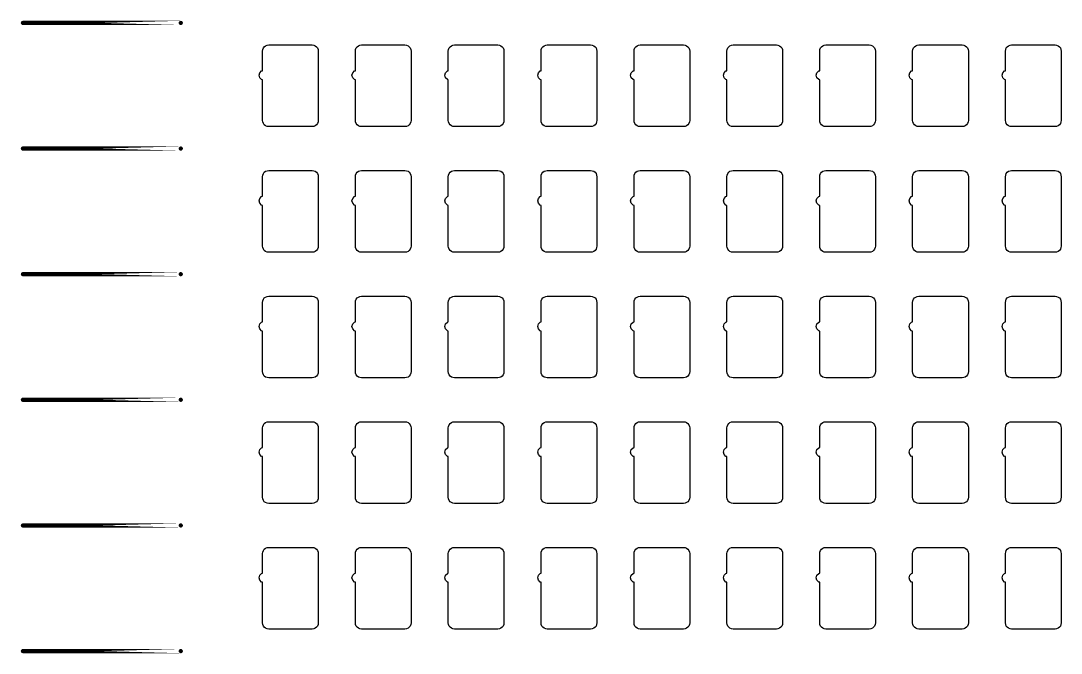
# Model space of a CAD drawing. Extents: x 11 to 212, y 11 to 212.
# Drawn here: x 46.96 to 66.73, y 61.01 to 73.03 of the extents above; entities that cross this region are included whole.
import ezdxf

# ---------------------------------------------------------------- set-up
doc = ezdxf.new("R2010")
doc.units = 0
doc.layers.get('0').update_dxf_attribs({"linetype": 'continuous'})
doc.layers.add('C2', color=7, linetype='continuous')

# ---------------------------------------------------------------- blocks, each defined once
blk = doc.blocks.new('cutlineendpoint')
at = {"const_width": 0.04}
blk.add_lwpolyline([(-0.02, 0, 1), (0.02, 0, 1)], format="xyb", close=True, dxfattribs=at)

msp = doc.modelspace()

# ---------------------------------------------------------------- linework, layer by layer
at = {"layer": 'C2', "const_width": 0.08}
for points in [[(50, 72.988), (47, 72.988)], [(50, 70.6), (47, 70.6)], [(50, 68.212), (47, 68.212)], [(50, 65.824), (47, 65.824)], [(50, 63.435), (47, 63.435)], [(50, 61.047), (47, 61.047)]]:
    msp.add_lwpolyline(points, close=True, dxfattribs=at)
at = {"layer": 'C2'}
for points in [[(52.494, 72.571), (52.525, 72.567), (52.553, 72.555), (52.577, 72.536), (52.596, 72.512), (52.608, 72.483), (52.612, 72.453), (52.612, 71.135), (52.608, 71.105), (52.596, 71.076), (52.577, 71.052), (52.553, 71.033), (52.525, 71.022), (52.494, 71.018), (51.671, 71.018), (51.64, 71.022), (51.612, 71.033), (51.587, 71.052), (51.569, 71.076), (51.557, 71.105), (51.553, 71.135), (51.553, 71.908), (51.535, 71.913), (51.501, 71.947), (51.488, 71.994), (51.501, 72.041), (51.535, 72.076), (51.553, 72.08), (51.553, 72.453), (51.557, 72.483), (51.569, 72.512), (51.587, 72.536), (51.612, 72.555), (51.64, 72.567), (51.671, 72.571)], [(54.259, 72.571), (54.289, 72.567), (54.318, 72.555), (54.342, 72.536), (54.361, 72.512), (54.372, 72.483), (54.376, 72.453), (54.376, 71.135), (54.372, 71.105), (54.361, 71.076), (54.342, 71.052), (54.318, 71.033), (54.289, 71.022), (54.259, 71.018), (53.435, 71.018), (53.405, 71.022), (53.376, 71.033), (53.352, 71.052), (53.333, 71.076), (53.322, 71.105), (53.318, 71.135), (53.318, 71.908), (53.3, 71.913), (53.266, 71.947), (53.253, 71.994), (53.266, 72.041), (53.3, 72.076), (53.318, 72.08), (53.318, 72.453), (53.322, 72.483), (53.333, 72.512), (53.352, 72.536), (53.376, 72.555), (53.405, 72.567), (53.435, 72.571)], [(56.024, 72.571), (56.054, 72.567), (56.082, 72.555), (56.107, 72.536), (56.125, 72.512), (56.137, 72.483), (56.141, 72.453), (56.141, 71.135), (56.137, 71.105), (56.125, 71.076), (56.107, 71.052), (56.082, 71.033), (56.054, 71.022), (56.024, 71.018), (55.2, 71.018), (55.17, 71.022), (55.141, 71.033), (55.117, 71.052), (55.098, 71.076), (55.086, 71.105), (55.082, 71.135), (55.082, 71.908), (55.065, 71.913), (55.03, 71.947), (55.018, 71.994), (55.03, 72.041), (55.065, 72.076), (55.082, 72.08), (55.082, 72.453), (55.086, 72.483), (55.098, 72.512), (55.117, 72.536), (55.141, 72.555), (55.17, 72.567), (55.2, 72.571)], [(57.788, 72.571), (57.819, 72.567), (57.847, 72.555), (57.871, 72.536), (57.89, 72.512), (57.902, 72.483), (57.906, 72.453), (57.906, 71.135), (57.902, 71.105), (57.89, 71.076), (57.871, 71.052), (57.847, 71.033), (57.819, 71.022), (57.788, 71.018), (56.965, 71.018), (56.934, 71.022), (56.906, 71.033), (56.882, 71.052), (56.863, 71.076), (56.851, 71.105), (56.847, 71.135), (56.847, 71.908), (56.829, 71.913), (56.795, 71.947), (56.782, 71.994), (56.795, 72.041), (56.829, 72.076), (56.847, 72.08), (56.847, 72.453), (56.851, 72.483), (56.863, 72.512), (56.882, 72.536), (56.906, 72.555), (56.934, 72.567), (56.965, 72.571)], [(59.553, 72.571), (59.583, 72.567), (59.612, 72.555), (59.636, 72.536), (59.655, 72.512), (59.667, 72.483), (59.671, 72.453), (59.671, 71.135), (59.667, 71.105), (59.655, 71.076), (59.636, 71.052), (59.612, 71.033), (59.583, 71.022), (59.553, 71.018), (58.729, 71.018), (58.699, 71.022), (58.671, 71.033), (58.646, 71.052), (58.628, 71.076), (58.616, 71.105), (58.612, 71.135), (58.612, 71.908), (58.594, 71.913), (58.56, 71.947), (58.547, 71.994), (58.56, 72.041), (58.594, 72.076), (58.612, 72.08), (58.612, 72.453), (58.616, 72.483), (58.628, 72.512), (58.646, 72.536), (58.671, 72.555), (58.699, 72.567), (58.729, 72.571)], [(61.318, 72.571), (61.348, 72.567), (61.376, 72.555), (61.401, 72.536), (61.42, 72.512), (61.431, 72.483), (61.435, 72.453), (61.435, 71.135), (61.431, 71.105), (61.42, 71.076), (61.401, 71.052), (61.376, 71.033), (61.348, 71.022), (61.318, 71.018), (60.494, 71.018), (60.464, 71.022), (60.435, 71.033), (60.411, 71.052), (60.392, 71.076), (60.38, 71.105), (60.376, 71.135), (60.376, 71.908), (60.359, 71.913), (60.324, 71.947), (60.312, 71.994), (60.324, 72.041), (60.359, 72.076), (60.376, 72.08), (60.376, 72.453), (60.38, 72.483), (60.392, 72.512), (60.411, 72.536), (60.435, 72.555), (60.464, 72.567), (60.494, 72.571)], [(63.082, 72.571), (63.113, 72.567), (63.141, 72.555), (63.166, 72.536), (63.184, 72.512), (63.196, 72.483), (63.2, 72.453), (63.2, 71.135), (63.196, 71.105), (63.184, 71.076), (63.166, 71.052), (63.141, 71.033), (63.113, 71.022), (63.082, 71.018), (62.259, 71.018), (62.228, 71.022), (62.2, 71.033), (62.176, 71.052), (62.157, 71.076), (62.145, 71.105), (62.141, 71.135), (62.141, 71.908), (62.124, 71.913), (62.089, 71.947), (62.076, 71.994), (62.089, 72.041), (62.124, 72.076), (62.141, 72.08), (62.141, 72.453), (62.145, 72.483), (62.157, 72.512), (62.176, 72.536), (62.2, 72.555), (62.228, 72.567), (62.259, 72.571)], [(64.847, 72.571), (64.878, 72.567), (64.906, 72.555), (64.93, 72.536), (64.949, 72.512), (64.961, 72.483), (64.965, 72.453), (64.965, 71.135), (64.961, 71.105), (64.949, 71.076), (64.93, 71.052), (64.906, 71.033), (64.878, 71.022), (64.847, 71.018), (64.024, 71.018), (63.993, 71.022), (63.965, 71.033), (63.94, 71.052), (63.922, 71.076), (63.91, 71.105), (63.906, 71.135), (63.906, 71.908), (63.888, 71.913), (63.854, 71.947), (63.841, 71.994), (63.854, 72.041), (63.888, 72.076), (63.906, 72.08), (63.906, 72.453), (63.91, 72.483), (63.922, 72.512), (63.94, 72.536), (63.965, 72.555), (63.993, 72.567), (64.024, 72.571)], [(66.612, 72.571), (66.642, 72.567), (66.671, 72.555), (66.695, 72.536), (66.714, 72.512), (66.725, 72.483), (66.729, 72.453), (66.729, 71.135), (66.725, 71.105), (66.714, 71.076), (66.695, 71.052), (66.671, 71.033), (66.642, 71.022), (66.612, 71.018), (65.788, 71.018), (65.758, 71.022), (65.729, 71.033), (65.705, 71.052), (65.686, 71.076), (65.675, 71.105), (65.671, 71.135), (65.671, 71.908), (65.653, 71.913), (65.618, 71.947), (65.606, 71.994), (65.618, 72.041), (65.653, 72.076), (65.671, 72.08), (65.671, 72.453), (65.675, 72.483), (65.686, 72.512), (65.705, 72.536), (65.729, 72.555), (65.758, 72.567), (65.788, 72.571)], [(52.494, 70.182), (52.525, 70.178), (52.553, 70.167), (52.577, 70.148), (52.596, 70.124), (52.608, 70.095), (52.612, 70.065), (52.612, 68.747), (52.608, 68.717), (52.596, 68.688), (52.577, 68.664), (52.553, 68.645), (52.525, 68.633), (52.494, 68.629), (51.671, 68.629), (51.64, 68.633), (51.612, 68.645), (51.587, 68.664), (51.569, 68.688), (51.557, 68.717), (51.553, 68.747), (51.553, 69.52), (51.535, 69.524), (51.501, 69.559), (51.488, 69.606), (51.501, 69.653), (51.535, 69.687), (51.553, 69.692), (51.553, 70.065), (51.557, 70.095), (51.569, 70.124), (51.587, 70.148), (51.612, 70.167), (51.64, 70.178), (51.671, 70.182)], [(54.259, 70.182), (54.289, 70.178), (54.318, 70.167), (54.342, 70.148), (54.361, 70.124), (54.372, 70.095), (54.376, 70.065), (54.376, 68.747), (54.372, 68.717), (54.361, 68.688), (54.342, 68.664), (54.318, 68.645), (54.289, 68.633), (54.259, 68.629), (53.435, 68.629), (53.405, 68.633), (53.376, 68.645), (53.352, 68.664), (53.333, 68.688), (53.322, 68.717), (53.318, 68.747), (53.318, 69.52), (53.3, 69.524), (53.266, 69.559), (53.253, 69.606), (53.266, 69.653), (53.3, 69.687), (53.318, 69.692), (53.318, 70.065), (53.322, 70.095), (53.333, 70.124), (53.352, 70.148), (53.376, 70.167), (53.405, 70.178), (53.435, 70.182)], [(56.024, 70.182), (56.054, 70.178), (56.082, 70.167), (56.107, 70.148), (56.125, 70.124), (56.137, 70.095), (56.141, 70.065), (56.141, 68.747), (56.137, 68.717), (56.125, 68.688), (56.107, 68.664), (56.082, 68.645), (56.054, 68.633), (56.024, 68.629), (55.2, 68.629), (55.17, 68.633), (55.141, 68.645), (55.117, 68.664), (55.098, 68.688), (55.086, 68.717), (55.082, 68.747), (55.082, 69.52), (55.065, 69.524), (55.03, 69.559), (55.018, 69.606), (55.03, 69.653), (55.065, 69.687), (55.082, 69.692), (55.082, 70.065), (55.086, 70.095), (55.098, 70.124), (55.117, 70.148), (55.141, 70.167), (55.17, 70.178), (55.2, 70.182)], [(57.788, 70.182), (57.819, 70.178), (57.847, 70.167), (57.871, 70.148), (57.89, 70.124), (57.902, 70.095), (57.906, 70.065), (57.906, 68.747), (57.902, 68.717), (57.89, 68.688), (57.871, 68.664), (57.847, 68.645), (57.819, 68.633), (57.788, 68.629), (56.965, 68.629), (56.934, 68.633), (56.906, 68.645), (56.882, 68.664), (56.863, 68.688), (56.851, 68.717), (56.847, 68.747), (56.847, 69.52), (56.829, 69.524), (56.795, 69.559), (56.782, 69.606), (56.795, 69.653), (56.829, 69.687), (56.847, 69.692), (56.847, 70.065), (56.851, 70.095), (56.863, 70.124), (56.882, 70.148), (56.906, 70.167), (56.934, 70.178), (56.965, 70.182)], [(59.553, 70.182), (59.583, 70.178), (59.612, 70.167), (59.636, 70.148), (59.655, 70.124), (59.667, 70.095), (59.671, 70.065), (59.671, 68.747), (59.667, 68.717), (59.655, 68.688), (59.636, 68.664), (59.612, 68.645), (59.583, 68.633), (59.553, 68.629), (58.729, 68.629), (58.699, 68.633), (58.671, 68.645), (58.646, 68.664), (58.628, 68.688), (58.616, 68.717), (58.612, 68.747), (58.612, 69.52), (58.594, 69.524), (58.56, 69.559), (58.547, 69.606), (58.56, 69.653), (58.594, 69.687), (58.612, 69.692), (58.612, 70.065), (58.616, 70.095), (58.628, 70.124), (58.646, 70.148), (58.671, 70.167), (58.699, 70.178), (58.729, 70.182)], [(61.318, 70.182), (61.348, 70.178), (61.376, 70.167), (61.401, 70.148), (61.42, 70.124), (61.431, 70.095), (61.435, 70.065), (61.435, 68.747), (61.431, 68.717), (61.42, 68.688), (61.401, 68.664), (61.376, 68.645), (61.348, 68.633), (61.318, 68.629), (60.494, 68.629), (60.464, 68.633), (60.435, 68.645), (60.411, 68.664), (60.392, 68.688), (60.38, 68.717), (60.376, 68.747), (60.376, 69.52), (60.359, 69.524), (60.324, 69.559), (60.312, 69.606), (60.324, 69.653), (60.359, 69.687), (60.376, 69.692), (60.376, 70.065), (60.38, 70.095), (60.392, 70.124), (60.411, 70.148), (60.435, 70.167), (60.464, 70.178), (60.494, 70.182)], [(63.082, 70.182), (63.113, 70.178), (63.141, 70.167), (63.166, 70.148), (63.184, 70.124), (63.196, 70.095), (63.2, 70.065), (63.2, 68.747), (63.196, 68.717), (63.184, 68.688), (63.166, 68.664), (63.141, 68.645), (63.113, 68.633), (63.082, 68.629), (62.259, 68.629), (62.228, 68.633), (62.2, 68.645), (62.176, 68.664), (62.157, 68.688), (62.145, 68.717), (62.141, 68.747), (62.141, 69.52), (62.124, 69.524), (62.089, 69.559), (62.076, 69.606), (62.089, 69.653), (62.124, 69.687), (62.141, 69.692), (62.141, 70.065), (62.145, 70.095), (62.157, 70.124), (62.176, 70.148), (62.2, 70.167), (62.228, 70.178), (62.259, 70.182)], [(64.847, 70.182), (64.878, 70.178), (64.906, 70.167), (64.93, 70.148), (64.949, 70.124), (64.961, 70.095), (64.965, 70.065), (64.965, 68.747), (64.961, 68.717), (64.949, 68.688), (64.93, 68.664), (64.906, 68.645), (64.878, 68.633), (64.847, 68.629), (64.024, 68.629), (63.993, 68.633), (63.965, 68.645), (63.94, 68.664), (63.922, 68.688), (63.91, 68.717), (63.906, 68.747), (63.906, 69.52), (63.888, 69.524), (63.854, 69.559), (63.841, 69.606), (63.854, 69.653), (63.888, 69.687), (63.906, 69.692), (63.906, 70.065), (63.91, 70.095), (63.922, 70.124), (63.94, 70.148), (63.965, 70.167), (63.993, 70.178), (64.024, 70.182)], [(66.612, 70.182), (66.642, 70.178), (66.671, 70.167), (66.695, 70.148), (66.714, 70.124), (66.725, 70.095), (66.729, 70.065), (66.729, 68.747), (66.725, 68.717), (66.714, 68.688), (66.695, 68.664), (66.671, 68.645), (66.642, 68.633), (66.612, 68.629), (65.788, 68.629), (65.758, 68.633), (65.729, 68.645), (65.705, 68.664), (65.686, 68.688), (65.675, 68.717), (65.671, 68.747), (65.671, 69.52), (65.653, 69.524), (65.618, 69.559), (65.606, 69.606), (65.618, 69.653), (65.653, 69.687), (65.671, 69.692), (65.671, 70.065), (65.675, 70.095), (65.686, 70.124), (65.705, 70.148), (65.729, 70.167), (65.758, 70.178), (65.788, 70.182)], [(52.494, 67.794), (52.525, 67.79), (52.553, 67.778), (52.577, 67.76), (52.596, 67.735), (52.608, 67.707), (52.612, 67.676), (52.612, 66.359), (52.608, 66.328), (52.596, 66.3), (52.577, 66.276), (52.553, 66.257), (52.525, 66.245), (52.494, 66.241), (51.671, 66.241), (51.64, 66.245), (51.612, 66.257), (51.587, 66.276), (51.569, 66.3), (51.557, 66.328), (51.553, 66.359), (51.553, 67.131), (51.535, 67.136), (51.501, 67.171), (51.488, 67.218), (51.501, 67.265), (51.535, 67.299), (51.553, 67.304), (51.553, 67.676), (51.557, 67.707), (51.569, 67.735), (51.587, 67.76), (51.612, 67.778), (51.64, 67.79), (51.671, 67.794)], [(54.259, 67.794), (54.289, 67.79), (54.318, 67.778), (54.342, 67.76), (54.361, 67.735), (54.372, 67.707), (54.376, 67.676), (54.376, 66.359), (54.372, 66.328), (54.361, 66.3), (54.342, 66.276), (54.318, 66.257), (54.289, 66.245), (54.259, 66.241), (53.435, 66.241), (53.405, 66.245), (53.376, 66.257), (53.352, 66.276), (53.333, 66.3), (53.322, 66.328), (53.318, 66.359), (53.318, 67.131), (53.3, 67.136), (53.266, 67.171), (53.253, 67.218), (53.266, 67.265), (53.3, 67.299), (53.318, 67.304), (53.318, 67.676), (53.322, 67.707), (53.333, 67.735), (53.352, 67.76), (53.376, 67.778), (53.405, 67.79), (53.435, 67.794)], [(56.024, 67.794), (56.054, 67.79), (56.082, 67.778), (56.107, 67.76), (56.125, 67.735), (56.137, 67.707), (56.141, 67.676), (56.141, 66.359), (56.137, 66.328), (56.125, 66.3), (56.107, 66.276), (56.082, 66.257), (56.054, 66.245), (56.024, 66.241), (55.2, 66.241), (55.17, 66.245), (55.141, 66.257), (55.117, 66.276), (55.098, 66.3), (55.086, 66.328), (55.082, 66.359), (55.082, 67.131), (55.065, 67.136), (55.03, 67.171), (55.018, 67.218), (55.03, 67.265), (55.065, 67.299), (55.082, 67.304), (55.082, 67.676), (55.086, 67.707), (55.098, 67.735), (55.117, 67.76), (55.141, 67.778), (55.17, 67.79), (55.2, 67.794)], [(57.788, 67.794), (57.819, 67.79), (57.847, 67.778), (57.871, 67.76), (57.89, 67.735), (57.902, 67.707), (57.906, 67.676), (57.906, 66.359), (57.902, 66.328), (57.89, 66.3), (57.871, 66.276), (57.847, 66.257), (57.819, 66.245), (57.788, 66.241), (56.965, 66.241), (56.934, 66.245), (56.906, 66.257), (56.882, 66.276), (56.863, 66.3), (56.851, 66.328), (56.847, 66.359), (56.847, 67.131), (56.829, 67.136), (56.795, 67.171), (56.782, 67.218), (56.795, 67.265), (56.829, 67.299), (56.847, 67.304), (56.847, 67.676), (56.851, 67.707), (56.863, 67.735), (56.882, 67.76), (56.906, 67.778), (56.934, 67.79), (56.965, 67.794)], [(59.553, 67.794), (59.583, 67.79), (59.612, 67.778), (59.636, 67.76), (59.655, 67.735), (59.667, 67.707), (59.671, 67.676), (59.671, 66.359), (59.667, 66.328), (59.655, 66.3), (59.636, 66.276), (59.612, 66.257), (59.583, 66.245), (59.553, 66.241), (58.729, 66.241), (58.699, 66.245), (58.671, 66.257), (58.646, 66.276), (58.628, 66.3), (58.616, 66.328), (58.612, 66.359), (58.612, 67.131), (58.594, 67.136), (58.56, 67.171), (58.547, 67.218), (58.56, 67.265), (58.594, 67.299), (58.612, 67.304), (58.612, 67.676), (58.616, 67.707), (58.628, 67.735), (58.646, 67.76), (58.671, 67.778), (58.699, 67.79), (58.729, 67.794)], [(61.318, 67.794), (61.348, 67.79), (61.376, 67.778), (61.401, 67.76), (61.42, 67.735), (61.431, 67.707), (61.435, 67.676), (61.435, 66.359), (61.431, 66.328), (61.42, 66.3), (61.401, 66.276), (61.376, 66.257), (61.348, 66.245), (61.318, 66.241), (60.494, 66.241), (60.464, 66.245), (60.435, 66.257), (60.411, 66.276), (60.392, 66.3), (60.38, 66.328), (60.376, 66.359), (60.376, 67.131), (60.359, 67.136), (60.324, 67.171), (60.312, 67.218), (60.324, 67.265), (60.359, 67.299), (60.376, 67.304), (60.376, 67.676), (60.38, 67.707), (60.392, 67.735), (60.411, 67.76), (60.435, 67.778), (60.464, 67.79), (60.494, 67.794)], [(63.082, 67.794), (63.113, 67.79), (63.141, 67.778), (63.166, 67.76), (63.184, 67.735), (63.196, 67.707), (63.2, 67.676), (63.2, 66.359), (63.196, 66.328), (63.184, 66.3), (63.166, 66.276), (63.141, 66.257), (63.113, 66.245), (63.082, 66.241), (62.259, 66.241), (62.228, 66.245), (62.2, 66.257), (62.176, 66.276), (62.157, 66.3), (62.145, 66.328), (62.141, 66.359), (62.141, 67.131), (62.124, 67.136), (62.089, 67.171), (62.076, 67.218), (62.089, 67.265), (62.124, 67.299), (62.141, 67.304), (62.141, 67.676), (62.145, 67.707), (62.157, 67.735), (62.176, 67.76), (62.2, 67.778), (62.228, 67.79), (62.259, 67.794)], [(64.847, 67.794), (64.878, 67.79), (64.906, 67.778), (64.93, 67.76), (64.949, 67.735), (64.961, 67.707), (64.965, 67.676), (64.965, 66.359), (64.961, 66.328), (64.949, 66.3), (64.93, 66.276), (64.906, 66.257), (64.878, 66.245), (64.847, 66.241), (64.024, 66.241), (63.993, 66.245), (63.965, 66.257), (63.94, 66.276), (63.922, 66.3), (63.91, 66.328), (63.906, 66.359), (63.906, 67.131), (63.888, 67.136), (63.854, 67.171), (63.841, 67.218), (63.854, 67.265), (63.888, 67.299), (63.906, 67.304), (63.906, 67.676), (63.91, 67.707), (63.922, 67.735), (63.94, 67.76), (63.965, 67.778), (63.993, 67.79), (64.024, 67.794)], [(66.612, 67.794), (66.642, 67.79), (66.671, 67.778), (66.695, 67.76), (66.714, 67.735), (66.725, 67.707), (66.729, 67.676), (66.729, 66.359), (66.725, 66.328), (66.714, 66.3), (66.695, 66.276), (66.671, 66.257), (66.642, 66.245), (66.612, 66.241), (65.788, 66.241), (65.758, 66.245), (65.729, 66.257), (65.705, 66.276), (65.686, 66.3), (65.675, 66.328), (65.671, 66.359), (65.671, 67.131), (65.653, 67.136), (65.618, 67.171), (65.606, 67.218), (65.618, 67.265), (65.653, 67.299), (65.671, 67.304), (65.671, 67.676), (65.675, 67.707), (65.686, 67.735), (65.705, 67.76), (65.729, 67.778), (65.758, 67.79), (65.788, 67.794)], [(52.494, 65.406), (52.525, 65.402), (52.553, 65.39), (52.577, 65.371), (52.596, 65.347), (52.608, 65.319), (52.612, 65.288), (52.612, 63.971), (52.608, 63.94), (52.596, 63.912), (52.577, 63.887), (52.553, 63.869), (52.525, 63.857), (52.494, 63.853), (51.671, 63.853), (51.64, 63.857), (51.612, 63.869), (51.587, 63.887), (51.569, 63.912), (51.557, 63.94), (51.553, 63.971), (51.553, 64.743), (51.535, 64.748), (51.501, 64.782), (51.488, 64.829), (51.501, 64.876), (51.535, 64.911), (51.553, 64.916), (51.553, 65.288), (51.557, 65.319), (51.569, 65.347), (51.587, 65.371), (51.612, 65.39), (51.64, 65.402), (51.671, 65.406)], [(54.259, 65.406), (54.289, 65.402), (54.318, 65.39), (54.342, 65.371), (54.361, 65.347), (54.372, 65.319), (54.376, 65.288), (54.376, 63.971), (54.372, 63.94), (54.361, 63.912), (54.342, 63.887), (54.318, 63.869), (54.289, 63.857), (54.259, 63.853), (53.435, 63.853), (53.405, 63.857), (53.376, 63.869), (53.352, 63.887), (53.333, 63.912), (53.322, 63.94), (53.318, 63.971), (53.318, 64.743), (53.3, 64.748), (53.266, 64.782), (53.253, 64.829), (53.266, 64.876), (53.3, 64.911), (53.318, 64.916), (53.318, 65.288), (53.322, 65.319), (53.333, 65.347), (53.352, 65.371), (53.376, 65.39), (53.405, 65.402), (53.435, 65.406)], [(56.024, 65.406), (56.054, 65.402), (56.082, 65.39), (56.107, 65.371), (56.125, 65.347), (56.137, 65.319), (56.141, 65.288), (56.141, 63.971), (56.137, 63.94), (56.125, 63.912), (56.107, 63.887), (56.082, 63.869), (56.054, 63.857), (56.024, 63.853), (55.2, 63.853), (55.17, 63.857), (55.141, 63.869), (55.117, 63.887), (55.098, 63.912), (55.086, 63.94), (55.082, 63.971), (55.082, 64.743), (55.065, 64.748), (55.03, 64.782), (55.018, 64.829), (55.03, 64.876), (55.065, 64.911), (55.082, 64.916), (55.082, 65.288), (55.086, 65.319), (55.098, 65.347), (55.117, 65.371), (55.141, 65.39), (55.17, 65.402), (55.2, 65.406)], [(57.788, 65.406), (57.819, 65.402), (57.847, 65.39), (57.871, 65.371), (57.89, 65.347), (57.902, 65.319), (57.906, 65.288), (57.906, 63.971), (57.902, 63.94), (57.89, 63.912), (57.871, 63.887), (57.847, 63.869), (57.819, 63.857), (57.788, 63.853), (56.965, 63.853), (56.934, 63.857), (56.906, 63.869), (56.882, 63.887), (56.863, 63.912), (56.851, 63.94), (56.847, 63.971), (56.847, 64.743), (56.829, 64.748), (56.795, 64.782), (56.782, 64.829), (56.795, 64.876), (56.829, 64.911), (56.847, 64.916), (56.847, 65.288), (56.851, 65.319), (56.863, 65.347), (56.882, 65.371), (56.906, 65.39), (56.934, 65.402), (56.965, 65.406)], [(59.553, 65.406), (59.583, 65.402), (59.612, 65.39), (59.636, 65.371), (59.655, 65.347), (59.667, 65.319), (59.671, 65.288), (59.671, 63.971), (59.667, 63.94), (59.655, 63.912), (59.636, 63.887), (59.612, 63.869), (59.583, 63.857), (59.553, 63.853), (58.729, 63.853), (58.699, 63.857), (58.671, 63.869), (58.646, 63.887), (58.628, 63.912), (58.616, 63.94), (58.612, 63.971), (58.612, 64.743), (58.594, 64.748), (58.56, 64.782), (58.547, 64.829), (58.56, 64.876), (58.594, 64.911), (58.612, 64.916), (58.612, 65.288), (58.616, 65.319), (58.628, 65.347), (58.646, 65.371), (58.671, 65.39), (58.699, 65.402), (58.729, 65.406)], [(61.318, 65.406), (61.348, 65.402), (61.376, 65.39), (61.401, 65.371), (61.42, 65.347), (61.431, 65.319), (61.435, 65.288), (61.435, 63.971), (61.431, 63.94), (61.42, 63.912), (61.401, 63.887), (61.376, 63.869), (61.348, 63.857), (61.318, 63.853), (60.494, 63.853), (60.464, 63.857), (60.435, 63.869), (60.411, 63.887), (60.392, 63.912), (60.38, 63.94), (60.376, 63.971), (60.376, 64.743), (60.359, 64.748), (60.324, 64.782), (60.312, 64.829), (60.324, 64.876), (60.359, 64.911), (60.376, 64.916), (60.376, 65.288), (60.38, 65.319), (60.392, 65.347), (60.411, 65.371), (60.435, 65.39), (60.464, 65.402), (60.494, 65.406)], [(63.082, 65.406), (63.113, 65.402), (63.141, 65.39), (63.166, 65.371), (63.184, 65.347), (63.196, 65.319), (63.2, 65.288), (63.2, 63.971), (63.196, 63.94), (63.184, 63.912), (63.166, 63.887), (63.141, 63.869), (63.113, 63.857), (63.082, 63.853), (62.259, 63.853), (62.228, 63.857), (62.2, 63.869), (62.176, 63.887), (62.157, 63.912), (62.145, 63.94), (62.141, 63.971), (62.141, 64.743), (62.124, 64.748), (62.089, 64.782), (62.076, 64.829), (62.089, 64.876), (62.124, 64.911), (62.141, 64.916), (62.141, 65.288), (62.145, 65.319), (62.157, 65.347), (62.176, 65.371), (62.2, 65.39), (62.228, 65.402), (62.259, 65.406)], [(64.847, 65.406), (64.878, 65.402), (64.906, 65.39), (64.93, 65.371), (64.949, 65.347), (64.961, 65.319), (64.965, 65.288), (64.965, 63.971), (64.961, 63.94), (64.949, 63.912), (64.93, 63.887), (64.906, 63.869), (64.878, 63.857), (64.847, 63.853), (64.024, 63.853), (63.993, 63.857), (63.965, 63.869), (63.94, 63.887), (63.922, 63.912), (63.91, 63.94), (63.906, 63.971), (63.906, 64.743), (63.888, 64.748), (63.854, 64.782), (63.841, 64.829), (63.854, 64.876), (63.888, 64.911), (63.906, 64.916), (63.906, 65.288), (63.91, 65.319), (63.922, 65.347), (63.94, 65.371), (63.965, 65.39), (63.993, 65.402), (64.024, 65.406)], [(66.612, 65.406), (66.642, 65.402), (66.671, 65.39), (66.695, 65.371), (66.714, 65.347), (66.725, 65.319), (66.729, 65.288), (66.729, 63.971), (66.725, 63.94), (66.714, 63.912), (66.695, 63.887), (66.671, 63.869), (66.642, 63.857), (66.612, 63.853), (65.788, 63.853), (65.758, 63.857), (65.729, 63.869), (65.705, 63.887), (65.686, 63.912), (65.675, 63.94), (65.671, 63.971), (65.671, 64.743), (65.653, 64.748), (65.618, 64.782), (65.606, 64.829), (65.618, 64.876), (65.653, 64.911), (65.671, 64.916), (65.671, 65.288), (65.675, 65.319), (65.686, 65.347), (65.705, 65.371), (65.729, 65.39), (65.758, 65.402), (65.788, 65.406)], [(52.494, 63.018), (52.525, 63.014), (52.553, 63.002), (52.577, 62.983), (52.596, 62.959), (52.608, 62.93), (52.612, 62.9), (52.612, 61.582), (52.608, 61.552), (52.596, 61.524), (52.577, 61.499), (52.553, 61.48), (52.525, 61.469), (52.494, 61.465), (51.671, 61.465), (51.64, 61.469), (51.612, 61.48), (51.587, 61.499), (51.569, 61.524), (51.557, 61.552), (51.553, 61.582), (51.553, 62.355), (51.535, 62.36), (51.501, 62.394), (51.488, 62.441), (51.501, 62.488), (51.535, 62.523), (51.553, 62.527), (51.553, 62.9), (51.557, 62.93), (51.569, 62.959), (51.587, 62.983), (51.612, 63.002), (51.64, 63.014), (51.671, 63.018)], [(54.259, 63.018), (54.289, 63.014), (54.318, 63.002), (54.342, 62.983), (54.361, 62.959), (54.372, 62.93), (54.376, 62.9), (54.376, 61.582), (54.372, 61.552), (54.361, 61.524), (54.342, 61.499), (54.318, 61.48), (54.289, 61.469), (54.259, 61.465), (53.435, 61.465), (53.405, 61.469), (53.376, 61.48), (53.352, 61.499), (53.333, 61.524), (53.322, 61.552), (53.318, 61.582), (53.318, 62.355), (53.3, 62.36), (53.266, 62.394), (53.253, 62.441), (53.266, 62.488), (53.3, 62.523), (53.318, 62.527), (53.318, 62.9), (53.322, 62.93), (53.333, 62.959), (53.352, 62.983), (53.376, 63.002), (53.405, 63.014), (53.435, 63.018)], [(56.024, 63.018), (56.054, 63.014), (56.082, 63.002), (56.107, 62.983), (56.125, 62.959), (56.137, 62.93), (56.141, 62.9), (56.141, 61.582), (56.137, 61.552), (56.125, 61.524), (56.107, 61.499), (56.082, 61.48), (56.054, 61.469), (56.024, 61.465), (55.2, 61.465), (55.17, 61.469), (55.141, 61.48), (55.117, 61.499), (55.098, 61.524), (55.086, 61.552), (55.082, 61.582), (55.082, 62.355), (55.065, 62.36), (55.03, 62.394), (55.018, 62.441), (55.03, 62.488), (55.065, 62.523), (55.082, 62.527), (55.082, 62.9), (55.086, 62.93), (55.098, 62.959), (55.117, 62.983), (55.141, 63.002), (55.17, 63.014), (55.2, 63.018)], [(57.788, 63.018), (57.819, 63.014), (57.847, 63.002), (57.871, 62.983), (57.89, 62.959), (57.902, 62.93), (57.906, 62.9), (57.906, 61.582), (57.902, 61.552), (57.89, 61.524), (57.871, 61.499), (57.847, 61.48), (57.819, 61.469), (57.788, 61.465), (56.965, 61.465), (56.934, 61.469), (56.906, 61.48), (56.882, 61.499), (56.863, 61.524), (56.851, 61.552), (56.847, 61.582), (56.847, 62.355), (56.829, 62.36), (56.795, 62.394), (56.782, 62.441), (56.795, 62.488), (56.829, 62.523), (56.847, 62.527), (56.847, 62.9), (56.851, 62.93), (56.863, 62.959), (56.882, 62.983), (56.906, 63.002), (56.934, 63.014), (56.965, 63.018)], [(59.553, 63.018), (59.583, 63.014), (59.612, 63.002), (59.636, 62.983), (59.655, 62.959), (59.667, 62.93), (59.671, 62.9), (59.671, 61.582), (59.667, 61.552), (59.655, 61.524), (59.636, 61.499), (59.612, 61.48), (59.583, 61.469), (59.553, 61.465), (58.729, 61.465), (58.699, 61.469), (58.671, 61.48), (58.646, 61.499), (58.628, 61.524), (58.616, 61.552), (58.612, 61.582), (58.612, 62.355), (58.594, 62.36), (58.56, 62.394), (58.547, 62.441), (58.56, 62.488), (58.594, 62.523), (58.612, 62.527), (58.612, 62.9), (58.616, 62.93), (58.628, 62.959), (58.646, 62.983), (58.671, 63.002), (58.699, 63.014), (58.729, 63.018)], [(61.318, 63.018), (61.348, 63.014), (61.376, 63.002), (61.401, 62.983), (61.42, 62.959), (61.431, 62.93), (61.435, 62.9), (61.435, 61.582), (61.431, 61.552), (61.42, 61.524), (61.401, 61.499), (61.376, 61.48), (61.348, 61.469), (61.318, 61.465), (60.494, 61.465), (60.464, 61.469), (60.435, 61.48), (60.411, 61.499), (60.392, 61.524), (60.38, 61.552), (60.376, 61.582), (60.376, 62.355), (60.359, 62.36), (60.324, 62.394), (60.312, 62.441), (60.324, 62.488), (60.359, 62.523), (60.376, 62.527), (60.376, 62.9), (60.38, 62.93), (60.392, 62.959), (60.411, 62.983), (60.435, 63.002), (60.464, 63.014), (60.494, 63.018)], [(63.082, 63.018), (63.113, 63.014), (63.141, 63.002), (63.166, 62.983), (63.184, 62.959), (63.196, 62.93), (63.2, 62.9), (63.2, 61.582), (63.196, 61.552), (63.184, 61.524), (63.166, 61.499), (63.141, 61.48), (63.113, 61.469), (63.082, 61.465), (62.259, 61.465), (62.228, 61.469), (62.2, 61.48), (62.176, 61.499), (62.157, 61.524), (62.145, 61.552), (62.141, 61.582), (62.141, 62.355), (62.124, 62.36), (62.089, 62.394), (62.076, 62.441), (62.089, 62.488), (62.124, 62.523), (62.141, 62.527), (62.141, 62.9), (62.145, 62.93), (62.157, 62.959), (62.176, 62.983), (62.2, 63.002), (62.228, 63.014), (62.259, 63.018)], [(64.847, 63.018), (64.878, 63.014), (64.906, 63.002), (64.93, 62.983), (64.949, 62.959), (64.961, 62.93), (64.965, 62.9), (64.965, 61.582), (64.961, 61.552), (64.949, 61.524), (64.93, 61.499), (64.906, 61.48), (64.878, 61.469), (64.847, 61.465), (64.024, 61.465), (63.993, 61.469), (63.965, 61.48), (63.94, 61.499), (63.922, 61.524), (63.91, 61.552), (63.906, 61.582), (63.906, 62.355), (63.888, 62.36), (63.854, 62.394), (63.841, 62.441), (63.854, 62.488), (63.888, 62.523), (63.906, 62.527), (63.906, 62.9), (63.91, 62.93), (63.922, 62.959), (63.94, 62.983), (63.965, 63.002), (63.993, 63.014), (64.024, 63.018)], [(66.612, 63.018), (66.642, 63.014), (66.671, 63.002), (66.695, 62.983), (66.714, 62.959), (66.725, 62.93), (66.729, 62.9), (66.729, 61.582), (66.725, 61.552), (66.714, 61.524), (66.695, 61.499), (66.671, 61.48), (66.642, 61.469), (66.612, 61.465), (65.788, 61.465), (65.758, 61.469), (65.729, 61.48), (65.705, 61.499), (65.686, 61.524), (65.675, 61.552), (65.671, 61.582), (65.671, 62.355), (65.653, 62.36), (65.618, 62.394), (65.606, 62.441), (65.618, 62.488), (65.653, 62.523), (65.671, 62.527), (65.671, 62.9), (65.675, 62.93), (65.686, 62.959), (65.705, 62.983), (65.729, 63.002), (65.758, 63.014), (65.788, 63.018)]]:
    msp.add_lwpolyline(points, close=True, dxfattribs=at)

# ---------------------------------------------------------------- block references
for p in [(47, 72.988), (50, 72.988), (47, 70.6), (50, 70.6), (47, 68.212), (50, 68.212), (47, 65.824), (50, 65.824), (47, 63.435), (50, 63.435), (47, 61.047), (50, 61.047)]:
    msp.add_blockref('cutlineendpoint', p, dxfattribs=at)

doc.saveas('drawing.dxf')
